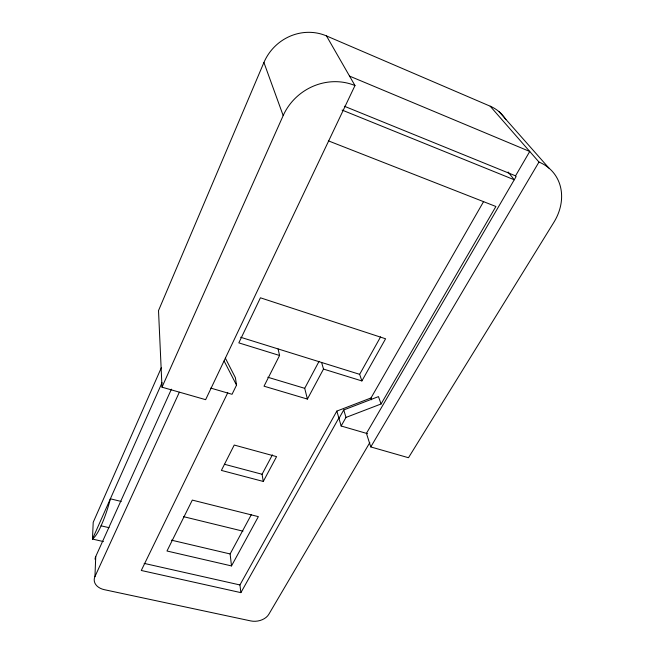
<?xml version="1.0" encoding="UTF-8"?>
<svg xmlns="http://www.w3.org/2000/svg" width="654" height="654" viewBox="0 0 654 654"><rect width="100%" height="100%" fill="white"/><g stroke="black" fill="none" stroke-linecap="round" stroke-linejoin="round"><path stroke-width="0.98" d="M369.829 442.586L268.802 614.319A13.93 9.671 -9.3 0 1 250.735 620.916L104.37 589.687A14.846 10.546 -2.6 0 1 94.944 576.583L95.754 556.489L171.422 389.171M263.922 62.49L158.513 310.593L162.004 387.184L205.634 399.676L354.983 85.56L326.477 35.921A47.619 45.208 -47 0 0 263.922 62.49L283.182 115.586L162.004 387.184M161.375 367.646L93.211 522.309L92.459 539.059L103.397 541.569M162.028 382.729L92.459 539.059A59.539 14.74 -81.1 0 0 101.059 525.816A59.408 17.666 -77.3 0 0 110.371 498.806L121.252 501.463M94.944 576.583L179.335 392.228M227.764 392.752L141.28 570.476L240.885 592.638L338.837 418.004M225.344 358.098L235.391 377.685L236.535 385.116L232.039 394.288L210.752 388.1M278.089 348.925L279.569 355.482L264.02 386.195L307.413 399.079L323.501 369.069L321.613 362.488M307.413 399.079L304.715 388.329L319.07 361.302M263.276 481.442L276.577 456.623L234.23 445.047L221.387 470.414L263.276 481.442L262.066 474.264L272.407 454.857M231.508 565.923L258.355 516.635L192.309 500.097L166.983 551.011L231.508 565.923L230.118 553.954L251.259 514.78M240.885 592.638L239.936 584.946L336.843 411.088L371.006 397.959L483.666 201.457M323.501 369.069L361.891 380.939L359.659 374.333L380.579 336.884M338.968 418.47L343.751 409.944L378.47 396.61L381.078 403.976L345.982 417.432L341.143 425.999L367.573 433.684M361.891 380.939L385.59 338.78L260.423 297.799L238.824 342.876L279.569 355.482M381.078 403.976L495.896 206.492L328.365 140.847M326.477 35.921L490.165 106.185L538.978 162.045A51.895 42.698 -36.8 0 1 553.84 222.368L408.48 457.726L370.777 446.935L366.436 433.357L516.12 176.572L515.548 175.852L529.74 151.475L349.547 76.101M370.777 446.935L538.978 162.045M144.142 563.388L239.936 584.946M101.059 525.816L109.014 527.68M171.446 540.163L230.118 553.954M183.594 516.676L242.961 531.171M224.412 464.258L262.066 474.264M267.78 377.235L304.715 388.329M240.623 337.26L359.659 374.333M342.083 110.06L514.248 179.776L508.109 172.01M344.38 106.25L515.548 175.852M499.141 111.76L548.927 168.094M224.085 360.943L236.535 385.116M371.006 397.959L371.627 399.774M343.751 409.944L345.982 417.432M336.843 411.088L341.143 425.999M490.165 106.185A45.845 39.297 -40.9 0 1 505.902 119.657M283.182 115.586A54.127 50.121 -35.7 0 1 354.983 85.56M95.043 559.203A14.502 10.464 -2.3 0 1 95.754 556.489"/></g></svg>
